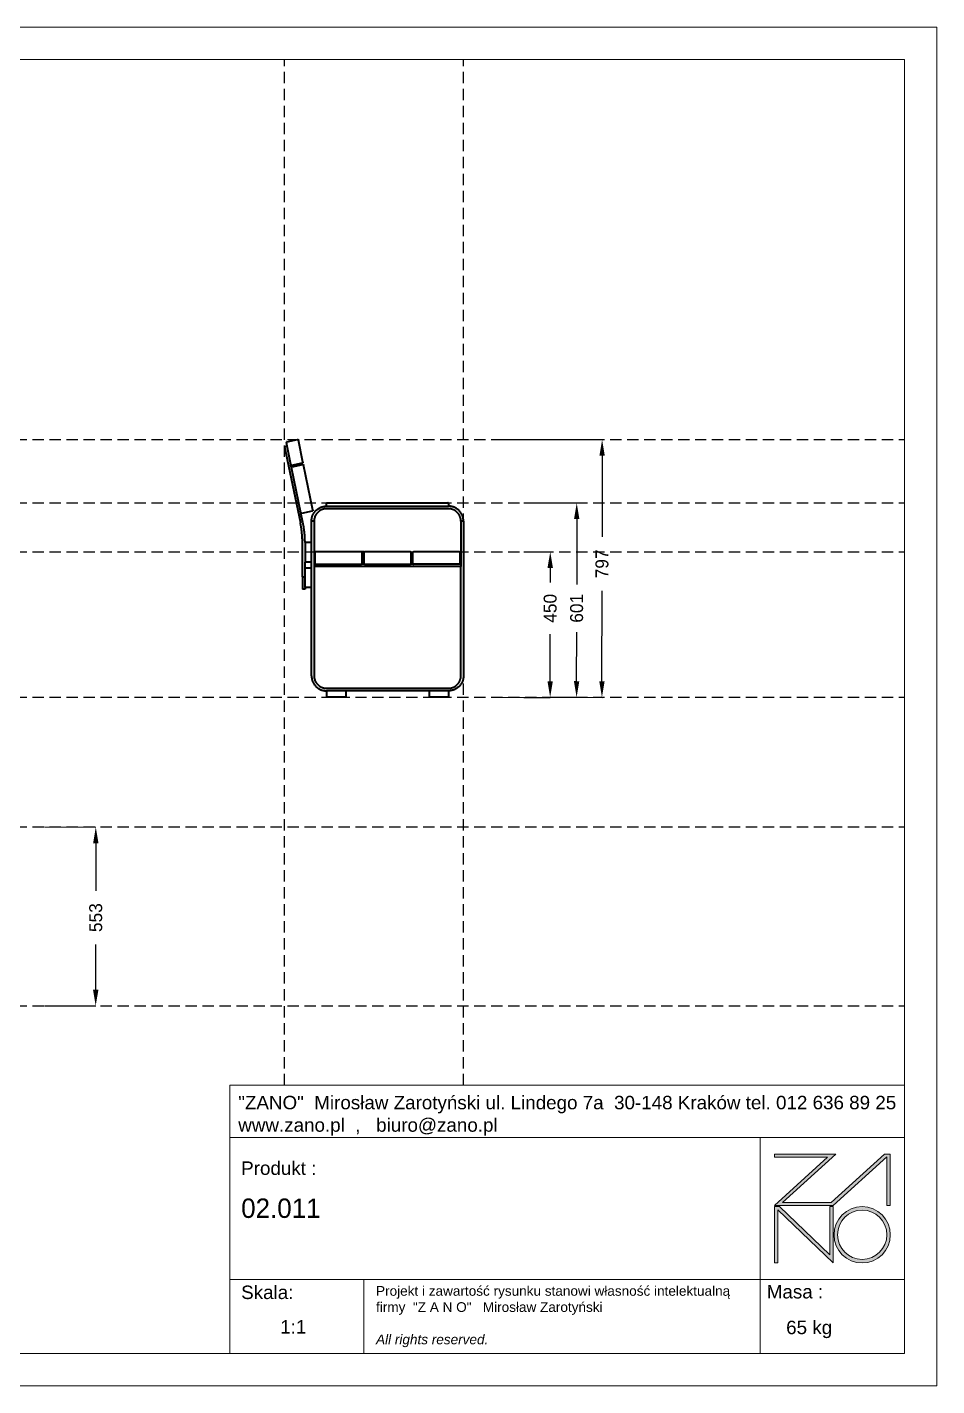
# Model space of a CAD drawing. Header units: millimetres. Extents: x 462 to 6402, y 441 to 4641.
# Drawn here: x 3590 to 6402, y 441 to 4641 of the extents above; entities that cross this region are included whole.
import ezdxf

# ---------------------------------------------------------------- set-up
doc = ezdxf.new("R2010")
doc.units = ezdxf.units.MM
doc.header["$PDSIZE"] = -1
doc.linetypes.add('KRESKOWA', pattern=[0.75, 0.5, -0.25])
doc.layers.get('0').update_dxf_attribs({"lineweight": 35})
for name, color, linetype in [('pomocnicza', 7, 'KRESKOWA'), ('tabelka', 7, 'Continuous'), ('wymiarowanie', 7, 'Continuous')]:
    doc.layers.add(name, color=color, linetype=linetype)
doc.dimstyles.get("Standard").update_dxf_attribs({"dimtxt": 0.18, "dimasz": 0.18, "dimexe": 0.18, "dimexo": 0.0625, "dimgap": 0.09, "dimtad": 0, "dimtih": 1, "dimtoh": 1, "dimdec": 4, "dimzin": 0, "dimdsep": 46, "dimtxsty": 'Standard', "dimcen": 0.09, "dimadec": 0, "dimazin": 0, "dimtfac": 1, "dimtdec": 4, "dimtofl": 0, "dimtmove": 0, "dimatfit": 3, "dimfxl": 1, "dimtolj": 1, "dimtzin": 0, "dimarcsym": 0})

# ---------------------------------------------------------------- blocks, each defined once
blk = doc.blocks.new('zano')
at = {"layer": 'Defpoints', "lineweight": 5}
for points in [[(6270.2, 3716.2), (6270.2, 3707.4), (6434.8, 3707.4), (6270.2, 3558.4), (6452.4, 3558.4), (6617.9, 3708.2), (6617.9, 3558.4), (6628.6, 3558.4), (6628.6, 3716.2), (6610.7, 3716.2), (6446.1, 3567.2), (6295.4, 3567.2), (6459.9, 3716.2), (6270.2, 3716.2), (6270.2, 3707.4)], [(6270.2, 3554.4), (6286.2, 3554.4), (6441.7, 3405.6), (6441.7, 3554.4), (6452.4, 3554.4), (6452.4, 3380.5), (6281, 3544.6), (6281, 3380.5), (6270.2, 3380.5)]]:
    blk.add_hatch(color=251, dxfattribs=at).paths.add_polyline_path(points)
h = blk.add_hatch(color=251, dxfattribs=at)
h.paths.add_polyline_path([(6454.7, 3467.4, 1), (6628.6, 3467.4, 1)])
h.paths.add_polyline_path([(6617.9, 3467.4, -1), (6465.4, 3467.4, -1)], flags=16)
at = {"layer": 'Defpoints', "color": 251, "lineweight": 5}
blk.add_lwpolyline([(6434.8, 3707.4), (6270.2, 3558.4), (6452.4, 3558.4), (6617.9, 3708.2), (6617.9, 3558.4), (6628.6, 3558.4), (6628.6, 3716.2), (6610.7, 3716.2), (6446.1, 3567.2), (6295.4, 3567.2), (6459.9, 3716.2), (6270.2, 3716.2), (6270.2, 3707.4), (6432.1, 3707.4)], dxfattribs=at)
for points in [[(6270.2, 3716.2), (6270.2, 3707.4), (6434.8, 3707.4), (6270.2, 3558.4), (6452.4, 3558.4), (6617.9, 3708.2), (6617.9, 3558.4), (6628.6, 3558.4), (6628.6, 3716.2), (6610.7, 3716.2), (6446.1, 3567.2), (6295.4, 3567.2), (6459.9, 3716.2), (6270.2, 3716.2), (6270.2, 3707.4)], [(6270.2, 3554.4), (6286.2, 3554.4), (6441.7, 3405.6), (6441.7, 3554.4), (6452.4, 3554.4), (6452.4, 3380.5), (6281, 3544.6), (6281, 3380.5), (6270.2, 3380.5)]]:
    blk.add_lwpolyline(points, close=True, dxfattribs=at)
for radius in [87, 76.3]:
    blk.add_circle((6541.7, 3467.4), radius, dxfattribs=at)
blk = doc.blocks.new('TABELA')
at = {"layer": 'tabelka', "lineweight": 5}
for p, q in [((4587.4, 3929.4), (6672.4, 3929.4)), ((4587.4, 3767.6), (4587.4, 3929.4)), ((4587.4, 3929.4), (6672.4, 3929.4)), ((6226.5, 3767.6), (6226.5, 3329)), ((4587.4, 3329), (6672.4, 3329)), ((5001.6, 3329), (5001.6, 3100.4)), ((6226.5, 3329), (6226.5, 3100.4))]:
    blk.add_line(p, q, dxfattribs=at)
blk.add_lwpolyline([(4587.4, 3767.6), (6672.4, 3767.6), (6672.4, 3100.4), (4587.4, 3100.4)], close=True, dxfattribs=at)
blk.add_blockref('zano', (0, 0))
at = {"layer": 'tabelka', "lineweight": 5, "attachment_point": 1}
for s, insert, char_height, width in [('{\\fArial|b0|i0|c238|p34;"ZANO"  Mirosław Zarotyński ul. Lindego 7a  30-148 Kraków tel. 012 636 89 25\\Pwww.zano.pl  ,   biuro@zano.pl}', (4613, 3896.9), 41.595, 2040.38), ('{\\fArial|b0|i0|c238|p34;Produkt : }', (4622, 3694.1), 41.595, 265.273), ('{\\fCentury Gothic|b0|i0|c238|p34;02.011}', (4622, 3579.5), 60, 849.376), ('{\\fArial|b0|i0|c238|p34;Skala: }', (4622, 3310.3), 41.595, 191.675), ('{\\fArial|b0|i0|c238|p34;Masa :}', (6246.7, 3312.2), 41.595, 200.457), ('{\\fArial|b0|i0|c238|p34;1:1}', (4742.5, 3203.5), 41.595, 42.482), ('{\\fArial|b0|i0|c238|p34;65 kg}', (6306.7, 3201.8), 41.595, 226.919)]:
    blk.add_mtext(s, dxfattribs=dict(at, insert=insert, char_height=char_height, width=width))
at = {"layer": 'tabelka', "color": 1, "lineweight": 5, "insert": (5038.9, 3308.9), "char_height": 30, "width": 1186.12, "attachment_point": 1}
blk.add_mtext('{\\fArial|b0|i0|c0|p34;Projekt i zawartość rysunku stanowi własność intelektualną firmy \\fArial|b0|i0|c238|p34; "Z A N O"   Mirosław Zarotyński\\fArial|b0|i1|c238|p34;\\P\\PAll rights reserved.}', dxfattribs=at)
blk = doc.blocks.new('*D32')
at = {"layer": 'Defpoints', "color": 0, "transparency": 16777216}
for p in [(3643.7, 2168.7), (3643.7, 1615.8), (3801.8, 1615.7)]:
    blk.add_point(p, dxfattribs=at)
at = {"layer": 'wymiarowanie', "color": 0, "lineweight": -2, "transparency": 16777216}
for p, q in [((3643.7, 2168.7), (3802.3, 2168.6)), ((3802.1, 2118.6), (3802, 1971.7)), ((3801.8, 1665.7), (3801.9, 1805.1)), ((3643.7, 1615.8), (3802, 1615.7))]:
    blk.add_line(p, q, dxfattribs=at)
at = {"layer": 'wymiarowanie', "color": 0, "transparency": 16777216}
for points in [[(3793.8, 2118.6), (3810.4, 2118.6), (3802.1, 2168.6)], [(3793.5, 1665.7), (3810.2, 1665.7), (3801.8, 1615.7)]]:
    blk.add_solid(points, dxfattribs=at)
at = {"layer": 'wymiarowanie', "color": 0, "lineweight": 40, "transparency": 16777216, "insert": (3802, 1888.4), "char_height": 30, "attachment_point": 5, "rotation": 90}
blk.add_mtext('\\A1;{\\H1.3333x;553}', dxfattribs=at)
blk = doc.blocks.new('*D33')
at = {"layer": 'Defpoints', "color": 0, "transparency": 16777216}
for p in [(5124.8, 3170.5), (5206.6, 2569.5), (5288.4, 2569.5)]:
    blk.add_point(p, dxfattribs=at)
at = {"layer": 'wymiarowanie', "color": 0, "lineweight": -2, "transparency": 16777216}
for p, q in [((5124.8, 3170.5), (5289, 3170.4)), ((5288.8, 3120.4), (5288.7, 2918)), ((5288.5, 2619.5), (5288.6, 2771.4)), ((5206.7, 2569.5), (5288.6, 2569.5))]:
    blk.add_line(p, q, dxfattribs=at)
at = {"layer": 'wymiarowanie', "color": 0, "transparency": 16777216}
for points in [[(5280.5, 3120.4), (5297.1, 3120.4), (5288.8, 3170.4)], [(5280.1, 2619.5), (5296.8, 2619.4), (5288.4, 2569.5)]]:
    blk.add_solid(points, dxfattribs=at)
at = {"layer": 'wymiarowanie', "color": 0, "lineweight": 40, "transparency": 16777216, "insert": (5288.6, 2844.7), "char_height": 30, "attachment_point": 5, "rotation": 90}
blk.add_mtext('\\A1;{\\H1.3333x;601}', dxfattribs=at)
blk = doc.blocks.new('*D34')
at = {"layer": 'Defpoints', "color": 0, "transparency": 16777216}
for p in [(5046.3, 3366.3), (5046.3, 2569.5), (5366.7, 2569.3)]:
    blk.add_point(p, dxfattribs=at)
at = {"layer": 'wymiarowanie', "color": 0, "lineweight": -2, "transparency": 16777216}
for p, q in [((5046.4, 3366.3), (5367.4, 3366.1)), ((5367.2, 3316.1), (5367, 3065.4)), ((5366.8, 2619.3), (5366.9, 2898.7)), ((5046.4, 2569.5), (5366.9, 2569.3))]:
    blk.add_line(p, q, dxfattribs=at)
at = {"layer": 'wymiarowanie', "color": 0, "transparency": 16777216}
for points in [[(5358.9, 3316.1), (5375.5, 3316.1), (5367.2, 3366.1)], [(5358.4, 2619.3), (5375.1, 2619.3), (5366.7, 2569.3)]]:
    blk.add_solid(points, dxfattribs=at)
at = {"layer": 'wymiarowanie', "color": 0, "lineweight": 40, "transparency": 16777216, "insert": (5367, 2982.1), "char_height": 30, "attachment_point": 5, "rotation": 90}
blk.add_mtext('\\A1;{\\H1.3333x;797}', dxfattribs=at)
blk = doc.blocks.new('*D35')
at = {"layer": 'Defpoints', "color": 0, "transparency": 16777216}
for p in [(5124.8, 3019.5), (5124.8, 2569.4), (5206.6, 2569.4)]:
    blk.add_point(p, dxfattribs=at)
at = {"layer": 'wymiarowanie', "color": 0, "lineweight": -2, "transparency": 16777216}
for p, q in [((5124.8, 3019.5), (5207, 3019.5)), ((5206.8, 2969.5), (5206.8, 2924.6)), ((5206.6, 2619.4), (5206.7, 2764.6)), ((5124.8, 2569.4), (5206.8, 2569.4))]:
    blk.add_line(p, q, dxfattribs=at)
at = {"layer": 'wymiarowanie', "color": 0, "transparency": 16777216}
for points in [[(5198.5, 2969.5), (5215.2, 2969.4), (5206.9, 3019.5)], [(5198.3, 2619.4), (5214.9, 2619.3), (5206.6, 2569.4)]]:
    blk.add_solid(points, dxfattribs=at)
at = {"layer": 'wymiarowanie', "color": 0, "lineweight": 40, "transparency": 16777216, "insert": (5206.8, 2844.6), "char_height": 30, "attachment_point": 5, "rotation": 90}
blk.add_mtext('\\A1;{\\H1.3333x;450}', dxfattribs=at)

msp = doc.modelspace()

# ---------------------------------------------------------------- linework, layer by layer
for p, q in [((4392.7, 3359.4), (4426, 3366.3)), ((4426, 3366.3), (4426.4, 3366.3)), ((4426.4, 3366.3), (4426.7, 3366.3)), ((4426.7, 3366.3), (4427, 3366.3)), ((4427, 3366.3), (4427.3, 3366.2)), ((4427.3, 3366.2), (4427.5, 3366)), ((4427.5, 3366), (4427.8, 3365.8)), ((4427.8, 3365.8), (4428, 3365.6)), ((4428, 3365.6), (4428.2, 3365.3)), ((4428.2, 3365.3), (4428.3, 3365)), ((4428.3, 3365), (4428.4, 3364.7)), ((4442.5, 3296.7), (4428.4, 3364.7)), ((4393.6, 3345.5), (4385.8, 3343.9)), ((4385.8, 3343.9), (4434.5, 3108.7)), ((4391.3, 3358.2), (4391.2, 3357.9)), ((4391.2, 3357.9), (4391.2, 3357.6)), ((4391.2, 3357.6), (4391.2, 3357.3)), ((4391.2, 3357.3), (4391.2, 3357)), ((4393.6, 3345.5), (4391.2, 3357)), ((4391.5, 3358.5), (4391.3, 3358.2)), ((4391.7, 3358.8), (4391.5, 3358.5)), ((4391.9, 3359), (4391.7, 3358.8)), ((4392.2, 3359.2), (4391.9, 3359)), ((4392.4, 3359.3), (4392.2, 3359.2)), ((4392.7, 3359.4), (4392.4, 3359.3)), ((4405.3, 3289), (4393.6, 3345.5)), ((4405.4, 3288.7), (4405.3, 3289)), ((4405.4, 3288.7), (4405.5, 3288.4)), ((4407.1, 3280.5), (4405.4, 3288.7)), ((4405.5, 3288.4), (4405.7, 3288.1)), ((4405.7, 3288.1), (4405.9, 3287.9)), ((4405.9, 3287.9), (4406.2, 3287.7)), ((4406.2, 3287.7), (4406.4, 3287.5)), ((4406.4, 3287.5), (4406.7, 3287.4)), ((4406.7, 3287.4), (4407.1, 3287.4)), ((4407.1, 3287.4), (4407.4, 3287.4)), ((4407.2, 3281.1), (4407.1, 3280.8)), ((4407.1, 3280.8), (4407.1, 3280.5)), ((4407.1, 3280.5), (4407.1, 3280.2)), ((4436.2, 3140.2), (4407.1, 3280.2)), ((4407.3, 3281.4), (4407.2, 3281.1)), ((4407.4, 3281.7), (4407.3, 3281.4)), ((4407.7, 3287.4), (4407.4, 3287.4)), ((4407.6, 3281.9), (4407.4, 3281.7)), ((4407.8, 3282.1), (4407.6, 3281.9)), ((4407.7, 3287.4), (4441, 3294.3)), ((4408.1, 3282.3), (4407.8, 3282.1)), ((4408.4, 3282.4), (4408.1, 3282.3)), ((4408.7, 3282.5), (4408.4, 3282.4)), ((4408.7, 3282.5), (4442, 3289.4)), ((4441.3, 3294.4), (4441, 3294.3)), ((4441.6, 3294.5), (4441.3, 3294.4)), ((4441.8, 3294.7), (4441.6, 3294.5)), ((4442, 3294.9), (4441.8, 3294.7)), ((4442.2, 3295.2), (4442, 3294.9)), ((4442, 3289.4), (4442.3, 3289.5)), ((4442.4, 3295.5), (4442.2, 3295.2)), ((4442.3, 3289.5), (4442.6, 3289.5)), ((4442.5, 3295.7), (4442.4, 3295.5)), ((4442.5, 3296.7), (4442.6, 3296.4)), ((4442.6, 3296.1), (4442.5, 3295.7)), ((4442.6, 3296.4), (4442.6, 3296.1)), ((4442.6, 3289.5), (4442.9, 3289.4)), ((4443.2, 3289.3), (4442.9, 3289.4)), ((4443.2, 3289.3), (4443.5, 3289.1)), ((4443.5, 3289.1), (4443.7, 3288.9)), ((4443.7, 3288.9), (4444, 3288.7)), ((4444.1, 3288.5), (4444, 3288.7)), ((4444.1, 3288.5), (4444.3, 3288.2)), ((4444.3, 3288.2), (4444.4, 3287.9)), ((4473.4, 3147.9), (4444.4, 3287.9)), ((4485.1, 3149.4), (4486.5, 3150.5)), ((4486.5, 3150.5), (4487.9, 3151.6)), ((4487.9, 3151.6), (4489.4, 3152.7)), ((4489.4, 3152.7), (4491, 3153.7)), ((4491, 3153.7), (4492.6, 3154.6)), ((4492.6, 3154.6), (4494.2, 3155.4)), ((4494.2, 3155.4), (4495.8, 3156.2)), ((4495.8, 3156.2), (4497.5, 3157)), ((4497.5, 3157), (4499.2, 3157.6)), ((4499.2, 3157.6), (4500.9, 3158.2)), ((4501.9, 3150.1), (4500.5, 3149.6)), ((4500.9, 3158.2), (4502.6, 3158.8)), ((4503.4, 3150.6), (4501.9, 3150.1)), ((4502.6, 3158.8), (4504.4, 3159.2)), ((4504.8, 3151.1), (4503.4, 3150.6)), ((4504.4, 3159.2), (4506.2, 3159.6)), ((4506.3, 3151.4), (4504.8, 3151.1)), ((4506.2, 3159.6), (4508, 3159.9)), ((4507.8, 3151.8), (4506.3, 3151.4)), ((4509.2, 3152), (4507.8, 3151.8)), ((4508, 3159.9), (4509.8, 3160.2)), ((4510.7, 3152.2), (4509.2, 3152)), ((4509.8, 3160.2), (4511.6, 3160.4)), ((4512.2, 3152.4), (4510.7, 3152.2)), ((4511.6, 3160.4), (4513.4, 3160.5)), ((4513.7, 3152.5), (4512.2, 3152.4)), ((4513.4, 3160.5), (4515.3, 3160.5)), ((4515.3, 3152.5), (4513.7, 3152.5)), ((4515.3, 3168.8), (4515.4, 3169.1)), ((4515.3, 3168.5), (4515.3, 3168.8)), ((4515.3, 3162.5), (4515.3, 3168.5)), ((4515.3, 3162.5), (4515.3, 3162.2)), ((4515.3, 3162.2), (4515.4, 3161.9)), ((4515.3, 3160.5), (4516.9, 3160.5)), ((4892.3, 3152.5), (4515.3, 3152.5)), ((4515.4, 3169.1), (4515.5, 3169.4)), ((4515.4, 3161.9), (4515.5, 3161.6)), ((4515.6, 3169.7), (4515.5, 3169.4)), ((4515.5, 3161.6), (4515.6, 3161.3)), ((4515.8, 3169.9), (4515.6, 3169.7)), ((4515.6, 3161.3), (4515.8, 3161.1)), ((4516.1, 3170.1), (4515.8, 3169.9)), ((4515.8, 3161.1), (4516.1, 3160.9)), ((4516.1, 3170.1), (4516.3, 3170.3)), ((4516.1, 3160.9), (4516.3, 3160.7)), ((4516.6, 3170.4), (4516.3, 3170.3)), ((4516.3, 3160.7), (4516.6, 3160.6)), ((4516.6, 3170.4), (4516.9, 3170.5)), ((4516.6, 3160.6), (4516.9, 3160.5)), ((4516.9, 3170.5), (4517.3, 3170.5)), ((4516.9, 3160.5), (4517.3, 3160.5)), ((4517.3, 3170.5), (4890.3, 3170.5)), ((4517.3, 3160.5), (4890.3, 3160.5)), ((4890.7, 3170.5), (4890.3, 3170.5)), ((4890.7, 3160.5), (4890.3, 3160.5)), ((4891, 3170.4), (4890.7, 3170.5)), ((4891, 3160.6), (4890.7, 3160.5)), ((4890.7, 3160.5), (4892.3, 3160.5)), ((4891.3, 3170.3), (4891, 3170.4)), ((4891.3, 3160.7), (4891, 3160.6)), ((4891.5, 3170.1), (4891.3, 3170.3)), ((4891.5, 3160.9), (4891.3, 3160.7)), ((4891.8, 3169.9), (4891.5, 3170.1)), ((4891.8, 3161.1), (4891.5, 3160.9)), ((4892, 3169.7), (4891.8, 3169.9)), ((4892, 3161.3), (4891.8, 3161.1)), ((4892.1, 3169.4), (4892, 3169.7)), ((4892.1, 3161.6), (4892, 3161.3)), ((4892.2, 3169.1), (4892.1, 3169.4)), ((4892.2, 3161.9), (4892.1, 3161.6)), ((4892.3, 3168.8), (4892.2, 3169.1)), ((4892.3, 3162.2), (4892.2, 3161.9)), ((4892.3, 3168.5), (4892.3, 3168.8)), ((4892.3, 3168.5), (4892.3, 3162.5)), ((4892.3, 3162.5), (4892.3, 3162.2)), ((4894.2, 3160.5), (4892.3, 3160.5)), ((4893.9, 3152.5), (4892.3, 3152.5)), ((4895.4, 3152.4), (4893.9, 3152.5)), ((4896, 3160.4), (4894.2, 3160.5)), ((4896.9, 3152.2), (4895.4, 3152.4)), ((4897.8, 3160.2), (4896, 3160.4)), ((4898.4, 3152), (4896.9, 3152.2)), ((4899.6, 3159.9), (4897.8, 3160.2)), ((4899.8, 3151.8), (4898.4, 3152)), ((4901.4, 3159.6), (4899.6, 3159.9)), ((4901.3, 3151.4), (4899.8, 3151.8)), ((4902.8, 3151.1), (4901.3, 3151.4)), ((4903.2, 3159.2), (4901.4, 3159.6)), ((4904.2, 3150.6), (4902.8, 3151.1)), ((4905, 3158.8), (4903.2, 3159.2)), ((4905.7, 3150.1), (4904.2, 3150.6)), ((4906.7, 3158.2), (4905, 3158.8)), ((4907.1, 3149.6), (4905.7, 3150.1)), ((4908.4, 3157.6), (4906.7, 3158.2)), ((4910.1, 3157), (4908.4, 3157.6)), ((4911.8, 3156.2), (4910.1, 3157)), ((4913.4, 3155.4), (4911.8, 3156.2)), ((4915, 3154.6), (4913.4, 3155.4)), ((4916.6, 3153.7), (4915, 3154.6)), ((4918.2, 3152.7), (4916.6, 3153.7)), ((4919.6, 3151.6), (4918.2, 3152.7)), ((4921.1, 3150.5), (4919.6, 3151.6)), ((4922.5, 3149.4), (4921.1, 3150.5)), ((4434.9, 3107.2), (4434.5, 3108.7)), ((4436.3, 3139.8), (4436.2, 3140.2)), ((4436.4, 3139.5), (4436.3, 3139.8)), ((4442.4, 3110.3), (4436.3, 3139.8)), ((4436.6, 3139.3), (4436.4, 3139.5)), ((4436.8, 3139.1), (4436.6, 3139.3)), ((4437, 3138.9), (4436.8, 3139.1)), ((4437.3, 3138.7), (4437, 3138.9)), ((4437.6, 3138.6), (4437.3, 3138.7)), ((4437.9, 3138.6), (4437.6, 3138.6)), ((4438.2, 3138.5), (4437.9, 3138.6)), ((4438.6, 3138.6), (4438.2, 3138.5)), ((4438.6, 3138.6), (4471.8, 3145.5)), ((4442.7, 3108.7), (4442.4, 3110.3)), ((4443, 3107.2), (4442.7, 3108.7)), ((4468.8, 3115.9), (4468.9, 3117.7)), ((4468.8, 3114.1), (4468.8, 3115.9)), ((4468.8, 3114), (4468.8, 3114.1)), ((4476.8, 3114), (4468.8, 3114)), ((4468.8, 3047.7), (4468.8, 3114)), ((4468.9, 3117.7), (4469.1, 3119.5)), ((4469.1, 3119.5), (4469.4, 3121.3)), ((4469.4, 3121.3), (4469.7, 3123.1)), ((4469.7, 3123.1), (4470.1, 3124.9)), ((4470.1, 3124.9), (4470.5, 3126.7)), ((4470.5, 3126.7), (4471.1, 3128.4)), ((4471.1, 3128.4), (4471.7, 3130.1)), ((4471.7, 3130.1), (4472.3, 3131.8)), ((4471.8, 3145.5), (4472.1, 3145.6)), ((4472.4, 3145.7), (4472.1, 3145.6)), ((4472.3, 3131.8), (4473.1, 3133.5)), ((4472.7, 3145.9), (4472.4, 3145.7)), ((4472.9, 3146.1), (4472.7, 3145.9)), ((4473.1, 3146.3), (4472.9, 3146.1)), ((4473.3, 3146.6), (4473.1, 3146.3)), ((4473.1, 3133.5), (4473.9, 3135.1)), ((4473.4, 3146.9), (4473.3, 3146.6)), ((4473.4, 3147.9), (4473.4, 3147.5)), ((4473.4, 3147.5), (4473.4, 3147.2)), ((4473.4, 3147.2), (4473.4, 3146.9)), ((4473.9, 3135.1), (4474.7, 3136.8)), ((4474.7, 3136.8), (4475.6, 3138.3)), ((4475.6, 3138.3), (4476.6, 3139.9)), ((4476.6, 3139.9), (4477.7, 3141.4)), ((4476.9, 3117.1), (4476.8, 3115.6)), ((4476.8, 3115.6), (4476.8, 3114)), ((4476.8, 3114), (4476.8, 2981.5)), ((4477.1, 3118.6), (4476.9, 3117.1)), ((4477.3, 3120.1), (4477.1, 3118.6)), ((4477.5, 3121.6), (4477.3, 3120.1)), ((4477.9, 3123), (4477.5, 3121.6)), ((4477.7, 3141.4), (4478.8, 3142.8)), ((4478.2, 3124.5), (4477.9, 3123)), ((4478.7, 3125.9), (4478.2, 3124.5)), ((4479.2, 3127.4), (4478.7, 3125.9)), ((4478.8, 3142.8), (4479.9, 3144.2)), ((4479.7, 3128.8), (4479.2, 3127.4)), ((4480.3, 3130.2), (4479.7, 3128.8)), ((4479.9, 3144.2), (4481.1, 3145.6)), ((4481, 3131.5), (4480.3, 3130.2)), ((4481.7, 3132.8), (4481, 3131.5)), ((4481.1, 3145.6), (4482.4, 3146.9)), ((4482.5, 3134.1), (4481.7, 3132.8)), ((4482.4, 3146.9), (4483.7, 3148.2)), ((4483.3, 3135.4), (4482.5, 3134.1)), ((4484.1, 3136.7), (4483.3, 3135.4)), ((4483.7, 3148.2), (4485.1, 3149.4)), ((4485.1, 3137.9), (4484.1, 3136.7)), ((4486, 3139), (4485.1, 3137.9)), ((4487, 3140.2), (4486, 3139)), ((4488.1, 3141.2), (4487, 3140.2)), ((4489.2, 3142.3), (4488.1, 3141.2)), ((4490.3, 3143.3), (4489.2, 3142.3)), ((4491.4, 3144.2), (4490.3, 3143.3)), ((4492.7, 3145.2), (4491.4, 3144.2)), ((4493.9, 3146), (4492.7, 3145.2)), ((4495.2, 3146.8), (4493.9, 3146)), ((4496.5, 3147.6), (4495.2, 3146.8)), ((4497.8, 3148.3), (4496.5, 3147.6)), ((4499.2, 3149), (4497.8, 3148.3)), ((4500.5, 3149.6), (4499.2, 3149)), ((4908.4, 3149), (4907.1, 3149.6)), ((4909.8, 3148.3), (4908.4, 3149)), ((4911.1, 3147.6), (4909.8, 3148.3)), ((4912.4, 3146.8), (4911.1, 3147.6)), ((4913.7, 3146), (4912.4, 3146.8)), ((4914.9, 3145.2), (4913.7, 3146)), ((4916.2, 3144.2), (4914.9, 3145.2)), ((4917.3, 3143.3), (4916.2, 3144.2)), ((4918.4, 3142.3), (4917.3, 3143.3)), ((4919.5, 3141.2), (4918.4, 3142.3)), ((4920.6, 3140.2), (4919.5, 3141.2)), ((4921.6, 3139), (4920.6, 3140.2)), ((4922.5, 3137.9), (4921.6, 3139)), ((4923.9, 3148.2), (4922.5, 3149.4)), ((4923.5, 3136.7), (4922.5, 3137.9)), ((4924.3, 3135.4), (4923.5, 3136.7)), ((4925.2, 3146.9), (4923.9, 3148.2)), ((4925.1, 3134.1), (4924.3, 3135.4)), ((4925.9, 3132.8), (4925.1, 3134.1)), ((4926.5, 3145.6), (4925.2, 3146.9)), ((4926.6, 3131.5), (4925.9, 3132.8)), ((4927.7, 3144.2), (4926.5, 3145.6)), ((4927.3, 3130.2), (4926.6, 3131.5)), ((4927.9, 3128.8), (4927.3, 3130.2)), ((4928.8, 3142.8), (4927.7, 3144.2)), ((4928.4, 3127.4), (4927.9, 3128.8)), ((4928.9, 3125.9), (4928.4, 3127.4)), ((4929.9, 3141.4), (4928.8, 3142.8)), ((4929.4, 3124.5), (4928.9, 3125.9)), ((4929.7, 3123), (4929.4, 3124.5)), ((4930.1, 3121.6), (4929.7, 3123)), ((4931, 3139.9), (4929.9, 3141.4)), ((4930.3, 3120.1), (4930.1, 3121.6)), ((4930.5, 3118.6), (4930.3, 3120.1)), ((4930.7, 3117.1), (4930.5, 3118.6)), ((4930.8, 3115.6), (4930.7, 3117.1)), ((4930.8, 3114.1), (4930.8, 3115.6)), ((4938.8, 3114.1), (4930.8, 3114.1)), ((4930.8, 3114.1), (4930.8, 2981.5)), ((4932, 3138.3), (4931, 3139.9)), ((4932.9, 3136.8), (4932, 3138.3)), ((4933.7, 3135.1), (4932.9, 3136.8)), ((4934.5, 3133.5), (4933.7, 3135.1)), ((4935.3, 3131.8), (4934.5, 3133.5)), ((4935.9, 3130.1), (4935.3, 3131.8)), ((4936.5, 3128.4), (4935.9, 3130.1)), ((4937.1, 3126.7), (4936.5, 3128.4)), ((4937.5, 3124.9), (4937.1, 3126.7)), ((4937.9, 3123.1), (4937.5, 3124.9)), ((4938.2, 3121.3), (4937.9, 3123.1)), ((4938.5, 3119.5), (4938.2, 3121.3)), ((4938.7, 3117.7), (4938.5, 3119.5)), ((4938.8, 3115.9), (4938.7, 3117.7)), ((4938.8, 3114.1), (4938.8, 3115.9)), ((4938.8, 3114.1), (4938.8, 2636)), ((4435.2, 3105.7), (4434.9, 3107.2)), ((4435.4, 3104.1), (4435.2, 3105.7)), ((4435.7, 3102.6), (4435.4, 3104.1)), ((4436, 3101.1), (4435.7, 3102.6)), ((4436.3, 3099.6), (4436, 3101.1)), ((4436.5, 3098.1), (4436.3, 3099.6)), ((4436.8, 3096.6), (4436.5, 3098.1)), ((4437, 3095.1), (4436.8, 3096.6)), ((4437.3, 3093.6), (4437, 3095.1)), ((4437.5, 3092.1), (4437.3, 3093.6)), ((4437.7, 3090.5), (4437.5, 3092.1)), ((4437.9, 3089), (4437.7, 3090.5)), ((4438.2, 3087.5), (4437.9, 3089)), ((4438.4, 3086), (4438.2, 3087.5)), ((4438.5, 3084.5), (4438.4, 3086)), ((4438.7, 3082.9), (4438.5, 3084.5)), ((4438.9, 3081.4), (4438.7, 3082.9)), ((4439.1, 3079.9), (4438.9, 3081.4)), ((4439.2, 3078.4), (4439.1, 3079.9)), ((4439.4, 3076.8), (4439.2, 3078.4)), ((4439.5, 3075.3), (4439.4, 3076.8)), ((4439.7, 3073.8), (4439.5, 3075.3)), ((4439.8, 3072.3), (4439.7, 3073.8)), ((4439.9, 3070.7), (4439.8, 3072.3)), ((4440, 3069.2), (4439.9, 3070.7)), ((4440.1, 3067.7), (4440, 3069.2)), ((4440.2, 3066.1), (4440.1, 3067.7)), ((4440.3, 3064.6), (4440.2, 3066.1)), ((4443.3, 3105.7), (4443, 3107.2)), ((4443.6, 3104.1), (4443.3, 3105.7)), ((4443.9, 3102.6), (4443.6, 3104.1)), ((4444.2, 3101), (4443.9, 3102.6)), ((4444.4, 3099.5), (4444.2, 3101)), ((4444.7, 3097.9), (4444.4, 3099.5)), ((4444.9, 3096.3), (4444.7, 3097.9)), ((4445.2, 3094.8), (4444.9, 3096.3)), ((4445.4, 3093.2), (4445.2, 3094.8)), ((4445.6, 3091.7), (4445.4, 3093.2)), ((4445.9, 3090.1), (4445.6, 3091.7)), ((4446.1, 3088.6), (4445.9, 3090.1)), ((4446.3, 3087), (4446.1, 3088.6)), ((4446.5, 3085.4), (4446.3, 3087)), ((4446.7, 3083.9), (4446.5, 3085.4)), ((4446.9, 3082.3), (4446.7, 3083.9)), ((4447, 3080.7), (4446.9, 3082.3)), ((4447.2, 3079.2), (4447, 3080.7)), ((4447.3, 3077.6), (4447.2, 3079.2)), ((4447.5, 3076), (4447.3, 3077.6)), ((4447.6, 3074.5), (4447.5, 3076)), ((4447.8, 3072.9), (4447.6, 3074.5)), ((4447.9, 3071.3), (4447.8, 3072.9)), ((4448, 3069.8), (4447.9, 3071.3)), ((4448.1, 3068.2), (4448, 3069.8)), ((4448.2, 3066.6), (4448.1, 3068.2)), ((4448.3, 3065), (4448.2, 3066.6)), ((4440.4, 3063.1), (4440.3, 3064.6)), ((4440.5, 3061.5), (4440.4, 3063.1)), ((4440.5, 3060), (4440.5, 3061.5)), ((4440.6, 3058.5), (4440.5, 3060)), ((4440.7, 3056.9), (4440.6, 3058.5)), ((4440.7, 3055.4), (4440.7, 3056.9)), ((4440.7, 3053.9), (4440.7, 3055.4)), ((4440.8, 3052.3), (4440.7, 3053.9)), ((4440.8, 3050.8), (4440.8, 3052.3)), ((4440.8, 3049.3), (4440.8, 3050.8)), ((4440.8, 3047.7), (4440.8, 3049.3)), ((4440.8, 2942.5), (4440.8, 3047.7)), ((4448.4, 3063.5), (4448.3, 3065)), ((4448.5, 3061.9), (4448.4, 3063.5)), ((4448.5, 3060.3), (4448.5, 3061.9)), ((4448.6, 3058.8), (4448.5, 3060.3)), ((4448.7, 3057.2), (4448.6, 3058.8)), ((4448.7, 3055.6), (4448.7, 3057.2)), ((4448.7, 3054), (4448.7, 3055.6)), ((4448.8, 3052.5), (4448.7, 3054)), ((4448.8, 3050.9), (4448.8, 3052.5)), ((4448.8, 3049.3), (4448.8, 3050.9)), ((4448.8, 3047.7), (4448.8, 3049.3)), ((4468.8, 3047.7), (4448.8, 3047.7)), ((4448.8, 3047.7), (4448.8, 2987.7)), ((4468.8, 2987.7), (4468.8, 3047.7)), ((4468.8, 2987.7), (4448.8, 2987.7)), ((4448.8, 2968.7), (4448.8, 2987.7)), ((4468.8, 2968.7), (4468.8, 2987.7)), ((4478.9, 3018.1), (4478.8, 3017.8)), ((4478.8, 3017.8), (4478.8, 3017.5)), ((4478.8, 3017.5), (4478.8, 2983.5)), ((4478.8, 2983.5), (4478.8, 2983.2)), ((4478.8, 2983.2), (4478.9, 2982.9)), ((4479, 3018.4), (4478.9, 3018.1)), ((4478.9, 2982.9), (4479, 2982.6)), ((4479.2, 3018.7), (4479, 3018.4)), ((4479, 2982.6), (4479.2, 2982.3)), ((4479.4, 3018.9), (4479.2, 3018.7)), ((4479.2, 2982.3), (4479.4, 2982.1)), ((4479.6, 3019.1), (4479.4, 3018.9)), ((4479.4, 2982.1), (4479.6, 2981.9)), ((4479.9, 3019.3), (4479.6, 3019.1)), ((4480.2, 3019.4), (4479.9, 3019.3)), ((4480.5, 3019.5), (4480.2, 3019.4)), ((4480.8, 3019.5), (4480.5, 3019.5)), ((4623.8, 3019.5), (4480.8, 3019.5)), ((4624.1, 3019.5), (4623.8, 3019.5)), ((4624.4, 3019.4), (4624.1, 3019.5)), ((4624.7, 3019.3), (4624.4, 3019.4)), ((4625, 3019.1), (4624.7, 3019.3)), ((4625.2, 3018.9), (4625, 3019.1)), ((4625.2, 2982.1), (4625, 2981.9)), ((4625.4, 3018.7), (4625.2, 3018.9)), ((4625.4, 2982.3), (4625.2, 2982.1)), ((4625.6, 3018.4), (4625.4, 3018.7)), ((4625.4, 2982.3), (4625.6, 2982.6)), ((4625.7, 3018.1), (4625.6, 3018.4)), ((4625.7, 2982.9), (4625.6, 2982.6)), ((4625.8, 3017.8), (4625.7, 3018.1)), ((4625.8, 2983.2), (4625.7, 2982.9)), ((4630.3, 3019.5), (4625.8, 3019.5)), ((4625.8, 3017.5), (4625.8, 3017.8)), ((4625.8, 2983.5), (4625.8, 3017.5)), ((4625.8, 2983.5), (4625.8, 2983.2)), ((4630.4, 3018.1), (4630.3, 3017.8)), ((4630.3, 3017.8), (4630.3, 3017.5)), ((4630.3, 3017.5), (4630.3, 2983.5)), ((4630.3, 2983.5), (4630.3, 2983.2)), ((4630.3, 2983.2), (4630.4, 2982.9)), ((4630.5, 3018.4), (4630.4, 3018.1)), ((4630.4, 2982.9), (4630.5, 2982.6)), ((4630.7, 3018.7), (4630.5, 3018.4)), ((4630.5, 2982.6), (4630.7, 2982.3)), ((4630.7, 3018.7), (4630.9, 3018.9)), ((4630.7, 2982.3), (4630.9, 2982.1)), ((4630.9, 3018.9), (4631.1, 3019.1)), ((4630.9, 2982.1), (4631.1, 2981.9)), ((4631.1, 3019.1), (4631.4, 3019.3)), ((4631.4, 3019.3), (4631.7, 3019.4)), ((4631.7, 3019.4), (4632, 3019.5)), ((4632, 3019.5), (4632.3, 3019.5)), ((4775.3, 3019.5), (4632.3, 3019.5)), ((4775.3, 3019.5), (4775.6, 3019.5)), ((4775.6, 3019.5), (4775.9, 3019.4)), ((4775.9, 3019.4), (4776.2, 3019.3)), ((4776.2, 3019.3), (4776.5, 3019.1)), ((4776.5, 3019.1), (4776.7, 3018.9)), ((4776.7, 2982.1), (4776.5, 2981.9)), ((4776.7, 3018.9), (4776.9, 3018.7)), ((4776.9, 2982.3), (4776.7, 2982.1)), ((4776.9, 3018.7), (4777.1, 3018.4)), ((4777.1, 2982.6), (4776.9, 2982.3)), ((4777.1, 3018.4), (4777.2, 3018.1)), ((4777.2, 2982.9), (4777.1, 2982.6)), ((4777.2, 3018.1), (4777.3, 3017.8)), ((4777.3, 2983.2), (4777.2, 2982.9)), ((4777.3, 3017.8), (4777.3, 3017.5)), ((4777.3, 2983.5), (4777.3, 3017.5)), ((4777.3, 2983.5), (4777.3, 2983.2)), ((4781.8, 3017.8), (4781.9, 3018.1)), ((4781.8, 3017.5), (4781.8, 3017.8)), ((4781.8, 2983.5), (4781.8, 3017.5)), ((4781.8, 2983.5), (4781.8, 2983.2)), ((4781.8, 2983.2), (4781.9, 2982.9)), ((4781.9, 3018.1), (4782, 3018.4)), ((4781.9, 2982.9), (4782, 2982.6)), ((4782.2, 3018.7), (4782, 3018.4)), ((4782, 2982.6), (4782.2, 2982.3)), ((4782.2, 3018.7), (4782.4, 3018.9)), ((4782.2, 2982.3), (4782.4, 2982.1)), ((4782.4, 3018.9), (4782.6, 3019.1)), ((4782.4, 2982.1), (4782.6, 2981.9)), ((4782.6, 3019.1), (4782.9, 3019.3)), ((4783.2, 3019.4), (4782.9, 3019.3)), ((4783.2, 3019.4), (4783.5, 3019.5)), ((4783.5, 3019.5), (4783.8, 3019.5)), ((4926.8, 3019.5), (4783.8, 3019.5)), ((4926.8, 3019.5), (4927.1, 3019.5)), ((4927.1, 3019.5), (4927.4, 3019.4)), ((4927.4, 3019.4), (4927.7, 3019.3)), ((4927.7, 3019.3), (4928, 3019.1)), ((4928, 3019.1), (4928.2, 3018.9)), ((4928.2, 2982.1), (4928, 2981.9)), ((4928.2, 3018.9), (4928.4, 3018.7)), ((4928.4, 2982.3), (4928.2, 2982.1)), ((4928.4, 3018.7), (4928.6, 3018.4)), ((4928.6, 2982.6), (4928.4, 2982.3)), ((4928.6, 3018.4), (4928.7, 3018.1)), ((4928.7, 2982.9), (4928.6, 2982.6)), ((4928.7, 3018.1), (4928.8, 3017.8)), ((4928.8, 2983.2), (4928.7, 2982.9)), ((4928.8, 3017.5), (4928.8, 3017.8)), ((4928.8, 2983.5), (4928.8, 3017.5)), ((4928.8, 2983.5), (4928.8, 2983.2)), ((4440.8, 2942.5), (4448.8, 2942.5)), ((4440.8, 2942.5), (4440.8, 2903.5)), ((4468.8, 2968.7), (4448.8, 2968.7)), ((4448.8, 2942.5), (4448.8, 2968.7)), ((4448.8, 2908.7), (4448.8, 2942.5)), ((4468.8, 2908.7), (4468.8, 2968.7)), ((4476.8, 2981.5), (4476.8, 2973.5)), ((4480.5, 2981.5), (4476.8, 2981.5)), ((4930.8, 2973.5), (4476.8, 2973.5)), ((4476.8, 2973.5), (4476.8, 2636)), ((4479.6, 2981.9), (4479.9, 2981.7)), ((4479.9, 2981.7), (4480.2, 2981.6)), ((4480.2, 2981.6), (4480.5, 2981.5)), ((4480.5, 2981.5), (4480.8, 2981.5)), ((4480.8, 2981.5), (4623.8, 2981.5)), ((4624.1, 2981.5), (4623.8, 2981.5)), ((4624.4, 2981.6), (4624.1, 2981.5)), ((4632, 2981.5), (4624.1, 2981.5)), ((4624.4, 2981.6), (4624.7, 2981.7)), ((4625, 2981.9), (4624.7, 2981.7)), ((4631.1, 2981.9), (4631.4, 2981.7)), ((4631.7, 2981.6), (4631.4, 2981.7)), ((4632, 2981.5), (4631.7, 2981.6)), ((4632.3, 2981.5), (4632, 2981.5)), ((4632.3, 2981.5), (4775.3, 2981.5)), ((4775.6, 2981.5), (4775.3, 2981.5)), ((4775.9, 2981.6), (4775.6, 2981.5)), ((4783.5, 2981.5), (4775.6, 2981.5)), ((4776.2, 2981.7), (4775.9, 2981.6)), ((4776.5, 2981.9), (4776.2, 2981.7)), ((4782.6, 2981.9), (4782.9, 2981.7)), ((4782.9, 2981.7), (4783.2, 2981.6)), ((4783.2, 2981.6), (4783.5, 2981.5)), ((4783.5, 2981.5), (4783.8, 2981.5)), ((4926.8, 2981.5), (4783.8, 2981.5)), ((4927.1, 2981.5), (4926.8, 2981.5)), ((4927.4, 2981.6), (4927.1, 2981.5)), ((4930.8, 2981.5), (4927.1, 2981.5)), ((4927.7, 2981.7), (4927.4, 2981.6)), ((4928, 2981.9), (4927.7, 2981.7)), ((4930.8, 2981.5), (4930.8, 2973.5)), ((4930.8, 2636), (4930.8, 2973.5)), ((4448.8, 2903.5), (4440.8, 2903.5)), ((4468.8, 2908.7), (4448.8, 2908.7)), ((4448.8, 2908.7), (4448.8, 2903.5)), ((4468.8, 2636), (4468.8, 2908.7)), ((4468.8, 2636), (4468.8, 2634.1)), ((4468.8, 2634.1), (4468.9, 2632.3)), ((4468.9, 2632.3), (4469.1, 2630.5)), ((4469.1, 2630.5), (4469.4, 2628.7)), ((4469.4, 2628.7), (4469.7, 2626.9)), ((4469.7, 2626.9), (4470.1, 2625.1)), ((4470.1, 2625.1), (4470.5, 2623.4)), ((4470.5, 2623.4), (4471.1, 2621.6)), ((4471.1, 2621.6), (4471.7, 2619.9)), ((4471.7, 2619.9), (4472.3, 2618.2)), ((4472.3, 2618.2), (4473.1, 2616.5)), ((4473.1, 2616.5), (4473.9, 2614.9)), ((4473.9, 2614.9), (4474.7, 2613.3)), ((4474.7, 2613.3), (4475.6, 2611.7)), ((4475.6, 2611.7), (4476.6, 2610.2)), ((4476.6, 2610.2), (4477.7, 2608.7)), ((4476.8, 2636), (4476.8, 2634.5)), ((4476.8, 2634.5), (4476.9, 2632.9)), ((4476.9, 2632.9), (4477.1, 2631.4)), ((4477.1, 2631.4), (4477.3, 2629.9)), ((4477.3, 2629.9), (4477.5, 2628.5)), ((4477.5, 2628.5), (4477.9, 2627)), ((4477.7, 2608.7), (4478.8, 2607.2)), ((4477.9, 2627), (4478.2, 2625.5)), ((4478.2, 2625.5), (4478.7, 2624.1)), ((4478.7, 2624.1), (4479.2, 2622.7)), ((4478.8, 2607.2), (4479.9, 2605.8)), ((4479.2, 2622.7), (4479.7, 2621.2)), ((4479.7, 2621.2), (4480.3, 2619.9)), ((4479.9, 2605.8), (4481.1, 2604.4)), ((4480.3, 2619.9), (4481, 2618.5)), ((4481, 2618.5), (4481.7, 2617.2)), ((4481.1, 2604.4), (4482.4, 2603.1)), ((4481.7, 2617.2), (4482.5, 2615.9)), ((4482.5, 2615.9), (4483.3, 2614.6)), ((4483.3, 2614.6), (4484.1, 2613.4)), ((4484.1, 2613.4), (4485.1, 2612.2)), ((4485.1, 2612.2), (4486, 2611)), ((4486, 2611), (4487, 2609.9)), ((4487, 2609.9), (4488.1, 2608.8)), ((4488.1, 2608.8), (4489.2, 2607.7)), ((4489.2, 2607.7), (4490.3, 2606.7)), ((4490.3, 2606.7), (4491.4, 2605.8)), ((4491.4, 2605.8), (4492.7, 2604.9)), ((4492.7, 2604.9), (4493.9, 2604)), ((4913.7, 2604), (4914.9, 2604.9)), ((4914.9, 2604.9), (4916.2, 2605.8)), ((4916.2, 2605.8), (4917.3, 2606.7)), ((4917.3, 2606.7), (4918.4, 2607.7)), ((4918.4, 2607.7), (4919.5, 2608.8)), ((4919.5, 2608.8), (4920.6, 2609.9)), ((4920.6, 2609.9), (4921.6, 2611)), ((4921.6, 2611), (4922.5, 2612.2)), ((4922.5, 2612.2), (4923.5, 2613.4)), ((4923.5, 2613.4), (4924.3, 2614.6)), ((4924.3, 2614.6), (4925.1, 2615.9)), ((4925.1, 2615.9), (4925.9, 2617.2)), ((4926.5, 2604.4), (4925.2, 2603.1)), ((4925.9, 2617.2), (4926.6, 2618.5)), ((4927.7, 2605.8), (4926.5, 2604.4)), ((4926.6, 2618.5), (4927.3, 2619.9)), ((4927.3, 2619.9), (4927.9, 2621.2)), ((4928.8, 2607.2), (4927.7, 2605.8)), ((4927.9, 2621.2), (4928.4, 2622.7)), ((4928.4, 2622.7), (4928.9, 2624.1)), ((4929.9, 2608.7), (4928.8, 2607.2)), ((4928.9, 2624.1), (4929.4, 2625.5)), ((4929.4, 2625.5), (4929.7, 2627)), ((4929.7, 2627), (4930.1, 2628.5)), ((4931, 2610.2), (4929.9, 2608.7)), ((4930.1, 2628.5), (4930.3, 2629.9)), ((4930.3, 2629.9), (4930.5, 2631.4)), ((4930.5, 2631.4), (4930.7, 2632.9)), ((4930.7, 2632.9), (4930.8, 2634.5)), ((4930.8, 2634.5), (4930.8, 2636)), ((4932, 2611.7), (4931, 2610.2)), ((4932.9, 2613.3), (4932, 2611.7)), ((4933.7, 2614.9), (4932.9, 2613.3)), ((4934.5, 2616.5), (4933.7, 2614.9)), ((4935.3, 2618.2), (4934.5, 2616.5)), ((4935.9, 2619.9), (4935.3, 2618.2)), ((4936.5, 2621.6), (4935.9, 2619.9)), ((4937.1, 2623.4), (4936.5, 2621.6)), ((4937.5, 2625.1), (4937.1, 2623.4)), ((4937.9, 2626.9), (4937.5, 2625.1)), ((4938.2, 2628.7), (4937.9, 2626.9)), ((4938.5, 2630.5), (4938.2, 2628.7)), ((4938.7, 2632.3), (4938.5, 2630.5)), ((4938.8, 2634.1), (4938.7, 2632.3)), ((4938.8, 2636), (4938.8, 2634.1)), ((4482.4, 2603.1), (4483.7, 2601.8)), ((4483.7, 2601.8), (4485.1, 2600.6)), ((4485.1, 2600.6), (4486.5, 2599.5)), ((4486.5, 2599.5), (4487.9, 2598.4)), ((4487.9, 2598.4), (4489.4, 2597.3)), ((4489.4, 2597.3), (4491, 2596.4)), ((4491, 2596.4), (4492.6, 2595.4)), ((4492.6, 2595.4), (4494.2, 2594.6)), ((4493.9, 2604), (4495.2, 2603.2)), ((4494.2, 2594.6), (4495.8, 2593.8)), ((4495.2, 2603.2), (4496.5, 2602.4)), ((4495.8, 2593.8), (4497.5, 2593)), ((4496.5, 2602.4), (4497.8, 2601.7)), ((4497.5, 2593), (4499.2, 2592.4)), ((4497.8, 2601.7), (4499.2, 2601)), ((4499.2, 2601), (4500.5, 2600.4)), ((4499.2, 2592.4), (4500.9, 2591.8)), ((4500.5, 2600.4), (4501.9, 2599.9)), ((4500.9, 2591.8), (4502.6, 2591.3)), ((4501.9, 2599.9), (4503.4, 2599.4)), ((4502.6, 2591.3), (4504.4, 2590.8)), ((4503.4, 2599.4), (4504.8, 2599)), ((4504.4, 2590.8), (4506.2, 2590.4)), ((4504.8, 2599), (4506.3, 2598.6)), ((4506.2, 2590.4), (4508, 2590.1)), ((4506.3, 2598.6), (4507.8, 2598.2)), ((4507.8, 2598.2), (4509.2, 2598)), ((4508, 2590.1), (4509.8, 2589.8)), ((4509.2, 2598), (4510.7, 2597.8)), ((4509.8, 2589.8), (4511.6, 2589.6)), ((4510.7, 2597.8), (4512.2, 2597.6)), ((4511.6, 2589.6), (4513.4, 2589.5)), ((4512.2, 2597.6), (4513.7, 2597.5)), ((4513.4, 2589.5), (4515.3, 2589.5)), ((4513.7, 2597.5), (4515.3, 2597.5)), ((4515.3, 2597.5), (4892.3, 2597.5)), ((4515.3, 2589.5), (4515.3, 2569.5)), ((4515.3, 2589.5), (4515.3, 2589.5)), ((4575.3, 2589.5), (4515.3, 2589.5)), ((4575.3, 2569.5), (4515.3, 2569.5)), ((4575.3, 2589.5), (4575.3, 2569.5)), ((4832.3, 2589.5), (4575.3, 2589.5)), ((4832.3, 2589.5), (4832.3, 2569.5)), ((4892.3, 2589.5), (4832.3, 2589.5)), ((4892.3, 2569.5), (4832.3, 2569.5)), ((4892.3, 2597.5), (4893.9, 2597.5)), ((4892.3, 2589.5), (4892.3, 2569.5)), ((4894.2, 2589.5), (4892.3, 2589.5)), ((4893.9, 2597.5), (4895.4, 2597.6)), ((4896, 2589.6), (4894.2, 2589.5)), ((4895.4, 2597.6), (4896.9, 2597.8)), ((4897.8, 2589.8), (4896, 2589.6)), ((4896.9, 2597.8), (4898.4, 2598)), ((4899.6, 2590.1), (4897.8, 2589.8)), ((4898.4, 2598), (4899.8, 2598.2)), ((4901.4, 2590.4), (4899.6, 2590.1)), ((4899.8, 2598.2), (4901.3, 2598.6)), ((4901.3, 2598.6), (4902.8, 2599)), ((4903.2, 2590.8), (4901.4, 2590.4)), ((4902.8, 2599), (4904.2, 2599.4)), ((4905, 2591.3), (4903.2, 2590.8)), ((4904.2, 2599.4), (4905.7, 2599.9)), ((4906.7, 2591.8), (4905, 2591.3)), ((4905.7, 2599.9), (4907.1, 2600.4)), ((4908.4, 2592.4), (4906.7, 2591.8)), ((4907.1, 2600.4), (4908.4, 2601)), ((4908.4, 2601), (4909.8, 2601.7)), ((4910.1, 2593), (4908.4, 2592.4)), ((4909.8, 2601.7), (4911.1, 2602.4)), ((4911.8, 2593.8), (4910.1, 2593)), ((4911.1, 2602.4), (4912.4, 2603.2)), ((4913.4, 2594.6), (4911.8, 2593.8)), ((4912.4, 2603.2), (4913.7, 2604)), ((4915, 2595.4), (4913.4, 2594.6)), ((4916.6, 2596.4), (4915, 2595.4)), ((4918.2, 2597.3), (4916.6, 2596.4)), ((4919.6, 2598.4), (4918.2, 2597.3)), ((4921.1, 2599.5), (4919.6, 2598.4)), ((4922.5, 2600.6), (4921.1, 2599.5)), ((4923.9, 2601.8), (4922.5, 2600.6)), ((4925.2, 2603.1), (4923.9, 2601.8))]:
    msp.add_line(p, q)
at = {"layer": 'pomocnicza', "ltscale": 70}
for points in [[(4385.8, 1370.1), (4385.8, 4541.1)], [(4938.8, 1370.1), (4938.8, 4541.1)], [(561.9, 3366.3), (6301.9, 3366.3)], [(561.9, 2569.5), (6301.9, 2569.5)], [(561.9, 2168.7), (6301.9, 2168.7)], [(561.9, 1615.7), (6301.9, 1615.7)]]:
    msp.add_lwpolyline(points, dxfattribs=at)
at = {"layer": 'pomocnicza', "color": 254, "ltscale": 70}
for points in [[(561.9, 3170.5), (6301.9, 3170.5)], [(561.9, 3019.5), (6301.9, 3019.5)]]:
    msp.add_lwpolyline(points, dxfattribs=at)
at = {"layer": 'tabelka', "lineweight": 5}
for points in [[(461.9, 4641.1), (6401.9, 4641.1), (6401.9, 441.1), (461.9, 441.1)], [(561.9, 4541.1), (6301.9, 4541.1), (6301.9, 541.1), (561.9, 541.1)]]:
    msp.add_lwpolyline(points, close=True, dxfattribs=at)

# ---------------------------------------------------------------- block references
at = {"layer": 'pomocnicza'}
msp.add_blockref('TABELA', (-370.5, -2559.3), dxfattribs=at)

# ---------------------------------------------------------------- dimensions: what is measured, and where the dimension line sits
at = {"layer": 'wymiarowanie', "color": 0, "lineweight": 40}
for base, p1, p2, picture, middle in [((5366.7, 2569.3), (5046.3, 3366.3), (5046.3, 2569.5), '*D34', (5367, 2982.1)), ((5288.4, 2569.5), (5124.8, 3170.5), (5206.6, 2569.5), '*D33', (5288.6, 2844.7)), ((5206.6, 2569.4), (5124.8, 3019.5), (5124.8, 2569.4), '*D35', (5206.8, 2844.6)), ((3801.8, 1615.7), (3643.7, 2168.7), (3643.7, 1615.8), '*D32', (3802, 1888.4))]:
    dim = msp.add_linear_dim(base=base, p1=p1, p2=p2, angle=89.9641, text='{\\H1.3333x;<>}', dimstyle='Standard', override={"dimtxt": 30, "dimasz": 50, "dimgap": 30, "dimdec": 0}, dxfattribs=at)
    dim.commit()
    dim.dimension.update_dxf_attribs({"geometry": picture, "text_midpoint": middle, "dimtype": 160, "text_rotation": 90})

doc.saveas('drawing.dxf')
